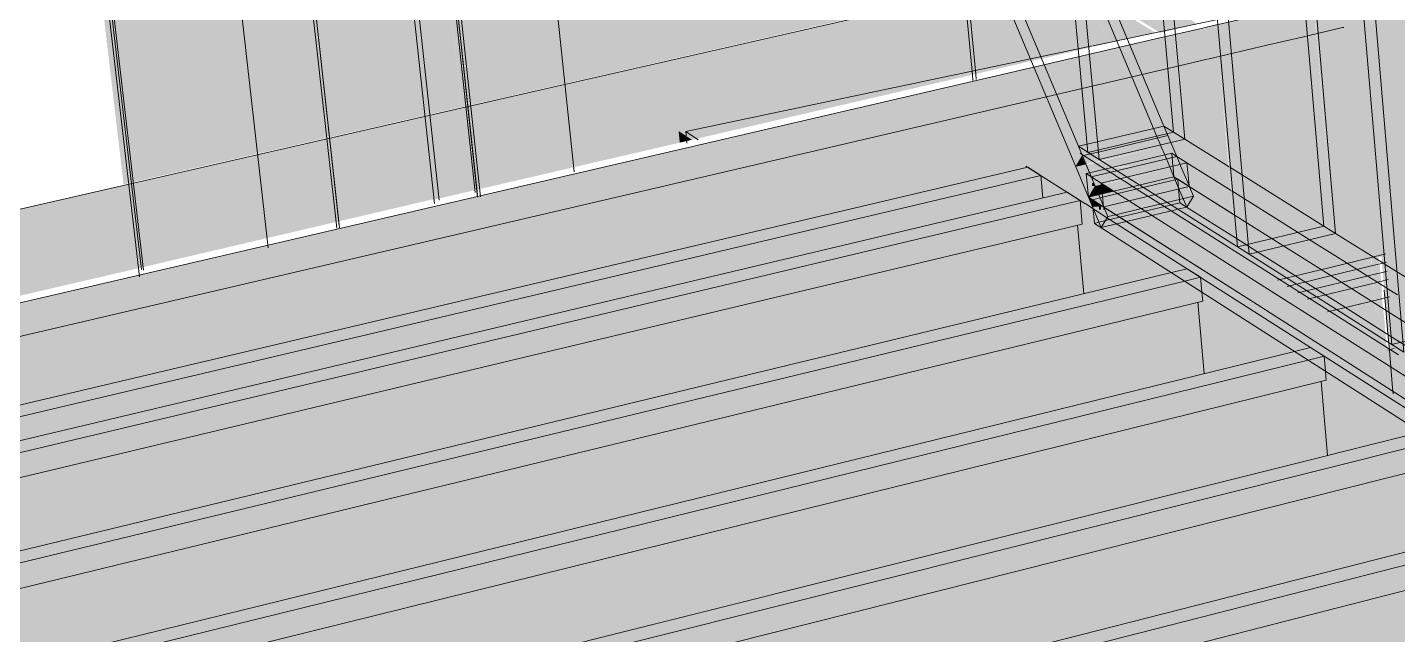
# Model space of a CAD drawing. Header units: inches. Extents: x -8026 to -8021, y -2777 to 2751.
# Drawn here: x -8022.2145 to -8022.1104, y 2750.2143 to 2750.2605 of the extents above; entities that cross this region are included whole.
import ezdxf

# ---------------------------------------------------------------- set-up
doc = ezdxf.new("R2010")
doc.units = ezdxf.units.IN
doc.header["$MEASUREMENT"] = 0
for name, color, linetype, lineweight in [('A-DETL', 90, 'Continuous', 9), ('A-FLOR', 192, 'Continuous', 13), ('A-GLAZ-CWMG', 51, 'Continuous', 9), ('S-BEAM', 12, 'Continuous', 9), ('S-BEAM-2', 53, 'Continuous', 9), ('S-BEAM-4', 133, 'Continuous', 9), ('S-COLS', 52, 'Continuous', 9), ('S-FNDN', 32, 'Continuous', 13)]:
    doc.layers.add(name, color=color, linetype=linetype, lineweight=lineweight)
for name, color, linetype, lineweight, transparency in [('A-GLAZ-CWMG-1', 13, 'Continuous', 9, 0.4), ('A-GLAZ-CWMG-2', 25, 'Continuous', 9, 0.4), ('A-WALL-PATT-1', 235, 'Continuous', 13, 0.4), ('A-WALL-PATT-3', 25, 'Continuous', 13, 0.4)]:
    doc.layers.add(name, color=color, linetype=linetype, lineweight=lineweight, transparency=transparency)

msp = doc.modelspace()

# ---------------------------------------------------------------- hatches: boundary and pattern name
at = {"layer": 'A-GLAZ-CWMG-1'}
for points in [[(-8022.13491, 2750.24986), (-8022.13442, 2750.2507), (-8022.13731, 2750.2576), (-8022.13809, 2750.25742), (-8022.13523, 2750.25061)], [(-8022.1277, 2750.25172), (-8022.12665, 2750.25197), (-8022.12822, 2750.25296), (-8022.12781, 2750.25197)], [(-8022.1231, 2750.24803), (-8022.12326, 2750.24984), (-8022.12665, 2750.25197), (-8022.12768, 2750.25167), (-8022.12726, 2750.25066), (-8022.12404, 2750.24862)], [(-8022.13393, 2750.24755), (-8022.13393, 2750.24755), (-8022.13411, 2750.24935), (-8022.13387, 2750.24941), (-8022.13414, 2750.25004), (-8022.13491, 2750.24986), (-8022.1341, 2750.24795)], [(-8022.13393, 2750.24755), (-8022.13343, 2750.24839), (-8022.13365, 2750.24839), (-8022.13365, 2750.24862), (-8022.13353, 2750.24862), (-8022.13374, 2750.24911), (-8022.13411, 2750.24935), (-8022.13393, 2750.24755)], [(-8022.11724, 2750.24433), (-8022.11527, 2750.24481), (-8022.12326, 2750.24984), (-8022.12307, 2750.24801), (-8022.118, 2750.24481)], [(-8022.1192, 2750.24386), (-8022.11724, 2750.24433), (-8022.1231, 2750.24803), (-8022.12292, 2750.24621), (-8022.1207, 2750.2448)], [(-8022.12909, 2750.24616), (-8022.12648, 2750.24682), (-8022.12599, 2750.24763), (-8022.12991, 2750.24668), (-8022.1298, 2750.24661)], [(-8022.13296, 2750.24524), (-8022.13103, 2750.2457), (-8022.13184, 2750.24622), (-8022.13245, 2750.24607), (-8022.13295, 2750.24524)], [(-8022.13103, 2750.2457), (-8022.12909, 2750.24616), (-8022.12991, 2750.24668), (-8022.13184, 2750.24622), (-8022.13162, 2750.24607)], [(-8022.11423, 2750.24242), (-8022.11225, 2750.2429), (-8022.11527, 2750.24481), (-8022.11724, 2750.24433), (-8022.11495, 2750.24288)], [(-8022.11619, 2750.24194), (-8022.11423, 2750.24242), (-8022.11511, 2750.24298), (-8022.11708, 2750.24251)], [(-8022.11225, 2750.24068), (-8022.11242, 2750.24252), (-8022.11294, 2750.24284), (-8022.11493, 2750.24236), (-8022.11264, 2750.24092)], [(-8022.1121, 2750.23885), (-8022.11225, 2750.24068), (-8022.11493, 2750.24236), (-8022.1169, 2750.24188), (-8022.11309, 2750.23948)], [(-8022.1116, 2750.24027), (-8022.11176, 2750.24211), (-8022.11242, 2750.24252), (-8022.11222, 2750.24066), (-8022.11166, 2750.24031)], [(-8022.10611, 2750.23693), (-8022.10412, 2750.23742), (-8022.11157, 2750.2421), (-8022.11142, 2750.24026), (-8022.1069, 2750.23742)], [(-8022.11144, 2750.23843), (-8022.11166, 2750.24031), (-8022.11225, 2750.24068), (-8022.11208, 2750.23883), (-8022.11188, 2750.23871)], [(-8022.10949, 2750.23022), (-8022.10965, 2750.23207), (-8022.1214, 2750.23956), (-8022.12123, 2750.23773), (-8022.11825, 2750.23583), (-8022.11705, 2750.23612), (-8022.11601, 2750.23546), (-8022.11591, 2750.23433), (-8022.10965, 2750.23032)], [(-8022.10811, 2750.23644), (-8022.10611, 2750.23693), (-8022.11142, 2750.24026), (-8022.11126, 2750.23843), (-8022.10844, 2750.23665)], [(-8022.11591, 2750.23433), (-8022.11601, 2750.23546), (-8022.11705, 2750.23612), (-8022.11825, 2750.23583), (-8022.11721, 2750.23516)]]:
    msp.add_hatch(color=256, dxfattribs=at).paths.add_polyline_path(points, flags=0)
h = msp.add_hatch(color=256, dxfattribs=at)
h.paths.add_polyline_path([(-8022.11708, 2750.24251), (-8022.11511, 2750.24298), (-8022.11724, 2750.24433), (-8022.1192, 2750.24386), (-8022.11783, 2750.24298)], flags=0)
h.paths.add_polyline_path([(-8022.12294, 2750.24622), (-8022.1231, 2750.24803), (-8022.12648, 2750.25017), (-8022.1263, 2750.24835), (-8022.12355, 2750.24661)], flags=0)
at = {"layer": 'A-GLAZ-CWMG-2'}
h = msp.add_hatch(color=256, dxfattribs=at)
h.paths.add_polyline_path([(-8022.10412, 2750.23742), (-8022.10474, 2750.2449), (-8022.11143, 2750.24328), (-8022.11132, 2750.24194), (-8022.10481, 2750.23786)], flags=0)
h.paths.add_polyline_path([(-8022.11315, 2750.26343), (-8022.1064, 2750.26499), (-8022.11001, 2750.30856), (-8022.11109, 2750.30833), (-8022.11124, 2750.30841), (-8022.11231, 2750.32125), (-8022.11109, 2750.32149), (-8022.11278, 2750.34187), (-8022.11557, 2750.34187), (-8022.11644, 2750.3404), (-8022.11644, 2750.34017), (-8022.11662, 2750.34013), (-8022.11727, 2750.33906), (-8022.11782, 2750.33787), (-8022.11776, 2750.33718), (-8022.11564, 2750.33606), (-8022.11455, 2750.32315), (-8022.11485, 2750.32309), (-8022.11665, 2750.32403), (-8022.11524, 2750.30666), (-8022.11562, 2750.30665), (-8022.11587, 2750.30674), (-8022.11674, 2750.30721), (-8022.11687, 2750.30714), (-8022.11349, 2750.26747)], flags=0)
h = msp.add_hatch(color=256, dxfattribs=at)
h.paths.add_polyline_path([(-8022.12665, 2750.25197), (-8022.12738, 2750.25991), (-8022.13081, 2750.25911), (-8022.12822, 2750.25296), (-8022.12695, 2750.25216)], flags=0)
h.paths.add_polyline_path([(-8022.14013, 2750.31847), (-8022.13343, 2750.31982), (-8022.13496, 2750.33663), (-8022.13521, 2750.33666), (-8022.13722, 2750.33766), (-8022.13727, 2750.33765), (-8022.13777, 2750.33791), (-8022.13772, 2750.33734), (-8022.138, 2750.33729), (-8022.1379, 2750.33615), (-8022.1417, 2750.33533), (-8022.14036, 2750.32094)], flags=0)
h.paths.add_polyline_path([(-8022.14217, 2750.3385), (-8022.13969, 2750.33897), (-8022.14234, 2750.34033), (-8022.1422, 2750.33878)], flags=0)
h = msp.add_hatch(color=256, dxfattribs=at)
h.paths.add_polyline_path([(-8022.11527, 2750.24481), (-8022.11681, 2750.26236), (-8022.12343, 2750.26083), (-8022.12238, 2750.24928), (-8022.11814, 2750.24661)], flags=0)
h.paths.add_polyline_path([(-8022.12938, 2750.32063), (-8022.12259, 2750.32199), (-8022.12405, 2750.33872), (-8022.13088, 2750.33741), (-8022.12976, 2750.3249)], flags=0)
h = msp.add_hatch(color=256, dxfattribs=at)
h.paths.add_polyline_path([(-8022.12238, 2750.24928), (-8022.12343, 2750.26083), (-8022.12424, 2750.26064), (-8022.12321, 2750.24981), (-8022.12272, 2750.24949)], flags=0)
h.paths.add_polyline_path([(-8022.13021, 2750.32046), (-8022.12938, 2750.32063), (-8022.13088, 2750.33741), (-8022.13172, 2750.33725), (-8022.13061, 2750.3249)], flags=0)
h = msp.add_hatch(color=256, dxfattribs=at)
h.paths.add_polyline_path([(-8022.11164, 2750.24305), (-8022.1108, 2750.24325), (-8022.11253, 2750.26336), (-8022.11337, 2750.26316), (-8022.11179, 2750.24481)], flags=0)
h.paths.add_polyline_path([(-8022.11752, 2750.31425), (-8022.11764, 2750.3156), (-8022.11851, 2750.31543), (-8022.11845, 2750.31475), (-8022.11783, 2750.31442)], flags=0)
h.paths.add_polyline_path([(-8022.11907, 2750.3227), (-8022.11821, 2750.32287), (-8022.11829, 2750.32382), (-8022.11915, 2750.32361), (-8022.11912, 2750.32323)], flags=0)
h.paths.add_polyline_path([(-8022.12027, 2750.3367), (-8022.11967, 2750.33682), (-8022.11976, 2750.33788), (-8022.1204, 2750.3382), (-8022.1203, 2750.33705)], flags=0)
h = msp.add_hatch(color=256, dxfattribs=at)
h.paths.add_polyline_path([(-8022.1108, 2750.24325), (-8022.10414, 2750.24487), (-8022.10582, 2750.26492), (-8022.11253, 2750.26336), (-8022.11093, 2750.24481)], flags=0)
h.paths.add_polyline_path([(-8022.11578, 2750.31332), (-8022.116, 2750.31593), (-8022.11764, 2750.3156), (-8022.11752, 2750.31425), (-8022.11588, 2750.31338)], flags=0)
h.paths.add_polyline_path([(-8022.11821, 2750.32287), (-8022.11658, 2750.3232), (-8022.11665, 2750.32403), (-8022.11682, 2750.32411), (-8022.11829, 2750.32382), (-8022.11824, 2750.32323)], flags=0)
h.paths.add_polyline_path([(-8022.11817, 2750.33711), (-8022.11776, 2750.33718), (-8022.11782, 2750.33787), (-8022.11816, 2750.33713)], flags=0)
h = msp.add_hatch(color=256, dxfattribs=at)
h.paths.add_polyline_path([(-8022.11176, 2750.24211), (-8022.11189, 2750.2431), (-8022.11246, 2750.24296), (-8022.11237, 2750.24249), (-8022.11189, 2750.24219)], flags=0)
h.paths.add_polyline_path([(-8022.11849, 2750.31542), (-8022.11762, 2750.3156), (-8022.11824, 2750.32288), (-8022.11911, 2750.32271), (-8022.11861, 2750.31688)], flags=0)
h = msp.add_hatch(color=256, dxfattribs=at)
h.paths.add_polyline_path([(-8022.11132, 2750.24194), (-8022.11143, 2750.24328), (-8022.11167, 2750.24322), (-8022.11157, 2750.2421)], flags=0)
h.paths.add_polyline_path([(-8022.11339, 2750.26337), (-8022.11315, 2750.26343), (-8022.11688, 2750.30719), (-8022.11712, 2750.30714), (-8022.1135, 2750.26467)], flags=0)
for points in [[(-8022.13472, 2750.25143), (-8022.13406, 2750.25158), (-8022.1347, 2750.25821), (-8022.13731, 2750.2576), (-8022.13492, 2750.2519)], [(-8022.13381, 2750.25084), (-8022.12792, 2750.25223), (-8022.12822, 2750.25296), (-8022.13406, 2750.25158), (-8022.13401, 2750.25097), (-8022.13388, 2750.25089)], [(-8022.13316, 2750.25043), (-8022.12832, 2750.25157), (-8022.12792, 2750.25223), (-8022.13381, 2750.25084), (-8022.13346, 2750.25062)], [(-8022.13414, 2750.25004), (-8022.12842, 2750.25139), (-8022.12832, 2750.25157), (-8022.13316, 2750.25043), (-8022.13381, 2750.25084), (-8022.13442, 2750.2507), (-8022.1343, 2750.25043)], [(-8022.13491, 2750.24986), (-8022.13414, 2750.25004), (-8022.13442, 2750.2507), (-8022.13472, 2750.25019)], [(-8022.13283, 2750.24853), (-8022.12696, 2750.24993), (-8022.127, 2750.25005), (-8022.13297, 2750.24862)], [(-8022.132, 2750.24801), (-8022.12746, 2750.24909), (-8022.12696, 2750.24993), (-8022.1328, 2750.24851), (-8022.13247, 2750.2483)], [(-8022.12633, 2750.24843), (-8022.12648, 2750.25017), (-8022.127, 2750.25004), (-8022.12641, 2750.24862)], [(-8022.13086, 2750.24728), (-8022.12632, 2750.24837), (-8022.12717, 2750.24891), (-8022.13171, 2750.24782), (-8022.13099, 2750.24736)], [(-8022.13393, 2750.24755), (-8022.13289, 2750.2478), (-8022.13297, 2750.2485), (-8022.13343, 2750.24839), (-8022.13365, 2750.24803)], [(-8022.13343, 2750.24839), (-8022.13353, 2750.24862), (-8022.13365, 2750.24862), (-8022.13365, 2750.24839)], [(-8022.13289, 2750.2478), (-8022.132, 2750.24801), (-8022.13283, 2750.24853), (-8022.13296, 2750.2485), (-8022.13295, 2750.24839)], [(-8022.13357, 2750.24671), (-8022.13364, 2750.24736), (-8022.13393, 2750.24755), (-8022.13362, 2750.24682)], [(-8022.1214, 2750.23956), (-8022.11945, 2750.24003), (-8022.12909, 2750.24616), (-8022.13103, 2750.2457), (-8022.12141, 2750.23957)], [(-8022.1253, 2750.24033), (-8022.1254, 2750.24146), (-8022.12641, 2750.2421), (-8022.1276, 2750.24181), (-8022.12659, 2750.24117)], [(-8022.11895, 2750.24042), (-8022.11579, 2750.24118), (-8022.1169, 2750.24188), (-8022.12005, 2750.24112), (-8022.11931, 2750.24065)], [(-8022.11116, 2750.23548), (-8022.11123, 2750.23594), (-8022.11189, 2750.23635), (-8022.1121, 2750.23885), (-8022.11579, 2750.24118), (-8022.11895, 2750.24042), (-8022.11163, 2750.23578)], [(-8022.10965, 2750.23207), (-8022.10768, 2750.23256), (-8022.11945, 2750.24003), (-8022.1214, 2750.23956), (-8022.10981, 2750.23217)], [(-8022.10768, 2750.23256), (-8022.10624, 2750.23296), (-8022.11798, 2750.24039), (-8022.11945, 2750.24003), (-8022.10933, 2750.2336)], [(-8022.11123, 2750.23594), (-8022.11144, 2750.23843), (-8022.1121, 2750.23885), (-8022.11189, 2750.23635)], [(-8022.1108, 2750.23578), (-8022.10811, 2750.23644), (-8022.11126, 2750.23843), (-8022.11105, 2750.23594)], [(-8022.10699, 2750.23292), (-8022.10381, 2750.23372), (-8022.10811, 2750.23644), (-8022.1108, 2750.23578), (-8022.11105, 2750.23594), (-8022.11101, 2750.23547), (-8022.10704, 2750.23296)]]:
    msp.add_hatch(color=256, dxfattribs=at).paths.add_polyline_path(points, flags=0)
h = msp.add_hatch(color=256, dxfattribs=at)
h.paths.add_polyline_path([(-8022.13406, 2750.25158), (-8022.12822, 2750.25296), (-8022.13081, 2750.25911), (-8022.1347, 2750.25821), (-8022.13412, 2750.25223)], flags=0)
h.paths.add_polyline_path([(-8022.13442, 2750.2507), (-8022.13381, 2750.25084), (-8022.13401, 2750.25097), (-8022.13406, 2750.25158), (-8022.13472, 2750.25143), (-8022.13442, 2750.2507)], flags=0)
h = msp.add_hatch(color=256, dxfattribs=at)
h.paths.add_polyline_path([(-8022.13297, 2750.24862), (-8022.127, 2750.25005), (-8022.12716, 2750.25043), (-8022.12792, 2750.25043), (-8022.12792, 2750.25017), (-8022.13018, 2750.25017), (-8022.13018, 2750.24986), (-8022.13219, 2750.24981), (-8022.13281, 2750.24966), (-8022.13281, 2750.24935), (-8022.13314, 2750.24935), (-8022.13314, 2750.24911), (-8022.13374, 2750.24911), (-8022.13314, 2750.24873)], flags=0)
h.paths.add_polyline_path([(-8022.13296, 2750.2485), (-8022.13283, 2750.24853), (-8022.13297, 2750.24862)], flags=0)
h.paths.add_polyline_path([(-8022.12832, 2750.25157), (-8022.1277, 2750.25172), (-8022.12792, 2750.25223), (-8022.12826, 2750.25167)], flags=0)
h = msp.add_hatch(color=256, dxfattribs=at)
h.paths.add_polyline_path([(-8022.13343, 2750.24839), (-8022.13296, 2750.2485), (-8022.13297, 2750.24862), (-8022.13374, 2750.24911), (-8022.13353, 2750.24862)], flags=0)
h.paths.add_polyline_path([(-8022.13387, 2750.24941), (-8022.12763, 2750.25089), (-8022.12726, 2750.25066), (-8022.1277, 2750.25172), (-8022.12832, 2750.25157), (-8022.12842, 2750.25139), (-8022.13412, 2750.24999), (-8022.13395, 2750.24959)], flags=0)
h = msp.add_hatch(color=256, dxfattribs=at)
h.paths.add_polyline_path([(-8022.13374, 2750.24911), (-8022.13314, 2750.24911), (-8022.13314, 2750.24935), (-8022.13281, 2750.24935), (-8022.13281, 2750.24966), (-8022.13387, 2750.24941), (-8022.13384, 2750.24935)], flags=0)
h.paths.add_polyline_path([(-8022.13018, 2750.24986), (-8022.13018, 2750.25017), (-8022.12792, 2750.25017), (-8022.12792, 2750.25043), (-8022.12716, 2750.25043), (-8022.12726, 2750.25066), (-8022.12763, 2750.25089), (-8022.13198, 2750.24986)], flags=0)
h = msp.add_hatch(color=256, dxfattribs=at)
h.paths.add_polyline_path([(-8022.13374, 2750.24911), (-8022.13387, 2750.24941), (-8022.13411, 2750.24935), (-8022.13394, 2750.24924)], flags=0)
h.paths.add_polyline_path([(-8022.127, 2750.25005), (-8022.12648, 2750.25017), (-8022.12726, 2750.25066), (-8022.12705, 2750.25017)], flags=0)
h = msp.add_hatch(color=256, dxfattribs=at)
h.paths.add_polyline_path([(-8022.12991, 2750.24668), (-8022.12599, 2750.24763), (-8022.12632, 2750.24837), (-8022.13086, 2750.24728), (-8022.13013, 2750.24682)], flags=0)
h.paths.add_polyline_path([(-8022.13171, 2750.24782), (-8022.12717, 2750.24891), (-8022.12633, 2750.24843), (-8022.12696, 2750.24993), (-8022.12746, 2750.24909), (-8022.132, 2750.24801)], flags=0)
h = msp.add_hatch(color=256, dxfattribs=at)
h.paths.add_polyline_path([(-8022.11945, 2750.24003), (-8022.11798, 2750.24039), (-8022.11922, 2750.24118), (-8022.11619, 2750.24194), (-8022.1192, 2750.24386), (-8022.12185, 2750.24322), (-8022.12272, 2750.24377), (-8022.12294, 2750.24622), (-8022.1263, 2750.24835), (-8022.12599, 2750.24763), (-8022.1265, 2750.24679), (-8022.12909, 2750.24616), (-8022.11956, 2750.2401)], flags=0)
h.paths.add_polyline_path([(-8022.13276, 2750.2468), (-8022.13277, 2750.24682), (-8022.13245, 2750.24682), (-8022.13246, 2750.2469), (-8022.13279, 2750.24682)], flags=0)
h.paths.add_polyline_path([(-8022.13279, 2750.24682), (-8022.13286, 2750.24755), (-8022.13364, 2750.24736), (-8022.13296, 2750.24693)], flags=0)
h = msp.add_hatch(color=256, dxfattribs=at)
h.paths.add_polyline_path([(-8022.13245, 2750.24607), (-8022.13184, 2750.24622), (-8022.13276, 2750.2468), (-8022.13268, 2750.24661)], flags=0)
h.paths.add_polyline_path([(-8022.13306, 2750.2475), (-8022.13286, 2750.24755), (-8022.13289, 2750.2478), (-8022.13316, 2750.24773), (-8022.13308, 2750.24755)], flags=0)
h = msp.add_hatch(color=256, dxfattribs=at)
h.paths.add_polyline_path([(-8022.13184, 2750.24622), (-8022.12991, 2750.24668), (-8022.13086, 2750.24728), (-8022.13246, 2750.2469), (-8022.13245, 2750.24682), (-8022.13276, 2750.2468), (-8022.13245, 2750.24661)], flags=0)
h.paths.add_polyline_path([(-8022.13286, 2750.24755), (-8022.13171, 2750.24782), (-8022.132, 2750.24801), (-8022.13289, 2750.2478), (-8022.13287, 2750.24763)], flags=0)
h = msp.add_hatch(color=256, dxfattribs=at)
h.paths.add_polyline_path([(-8022.12185, 2750.24322), (-8022.1192, 2750.24386), (-8022.12294, 2750.24622), (-8022.12272, 2750.24377)], flags=0)
h.paths.add_polyline_path([(-8022.13279, 2750.24682), (-8022.13086, 2750.24728), (-8022.13171, 2750.24782), (-8022.13286, 2750.24755), (-8022.13279, 2750.24682)], flags=0)
h = msp.add_hatch(color=256, dxfattribs=at)
h.paths.add_polyline_path([(-8022.13296, 2750.24524), (-8022.13245, 2750.24607), (-8022.13268, 2750.24661), (-8022.13278, 2750.24661), (-8022.13279, 2750.24682), (-8022.13295, 2750.24682), (-8022.13296, 2750.24661), (-8022.13312, 2750.24661), (-8022.13312, 2750.24682), (-8022.13358, 2750.24682), (-8022.13353, 2750.24661), (-8022.13331, 2750.24607)], flags=0)
h.paths.add_polyline_path([(-8022.13364, 2750.24736), (-8022.13308, 2750.24755), (-8022.13316, 2750.24773), (-8022.13393, 2750.24755)], flags=0)
h = msp.add_hatch(color=256, dxfattribs=at)
h.paths.add_polyline_path([(-8022.13279, 2750.24682), (-8022.13296, 2750.24693), (-8022.13296, 2750.24693), (-8022.13364, 2750.24736), (-8022.13358, 2750.24682), (-8022.13312, 2750.24682), (-8022.13312, 2750.24661), (-8022.13295, 2750.24661), (-8022.13295, 2750.24682)], flags=0)
h.paths.add_polyline_path([(-8022.13268, 2750.24661), (-8022.13279, 2750.24682), (-8022.13278, 2750.24661)], flags=0)
h = msp.add_hatch(color=256, dxfattribs=at)
h.paths.add_polyline_path([(-8022.12123, 2750.23773), (-8022.12141, 2750.23957), (-8022.13103, 2750.2457), (-8022.13295, 2750.24524), (-8022.12761, 2750.24181), (-8022.12641, 2750.2421), (-8022.12539, 2750.24138), (-8022.1253, 2750.24033), (-8022.1214, 2750.23784)], flags=0)
h.paths.add_polyline_path([(-8022.13296, 2750.24524), (-8022.13356, 2750.24661), (-8022.13342, 2750.24554)], flags=0)
at = {"layer": 'A-WALL-PATT-1'}
h = msp.add_hatch(color=256, dxfattribs=at)
h.paths.add_polyline_path([(-8022.20459, 2750.24913), (-8022.18476, 2750.25366), (-8022.18752, 2750.27884), (-8022.18398, 2750.27657), (-8022.186, 2750.29526), (-8022.19445, 2750.30048), (-8022.21019, 2750.29727), (-8022.20461, 2750.24931)], flags=0)
h.paths.add_polyline_path([(-8022.18752, 2750.27884), (-8022.19563, 2750.28406), (-8022.18826, 2750.28562), (-8022.18782, 2750.28162)], flags=0)
for points in [[(-8022.18476, 2750.25366), (-8022.18157, 2750.25439), (-8022.18397, 2750.27656), (-8022.18752, 2750.27884), (-8022.18507, 2750.2565)], [(-8022.18377, 2750.24734), (-8022.18059, 2750.24807), (-8022.18131, 2750.25437), (-8022.18449, 2750.25364), (-8022.18377, 2750.24738)], [(-8022.20351, 2750.24276), (-8022.18377, 2750.24738), (-8022.18449, 2750.25364), (-8022.20429, 2750.24912), (-8022.20361, 2750.24356)]]:
    msp.add_hatch(color=256, dxfattribs=at).paths.add_polyline_path(points, flags=0)
at = {"layer": 'A-WALL-PATT-3'}
h = msp.add_hatch(color=256, dxfattribs=at)
h.paths.add_polyline_path([(-8022.12854, 2750.26014), (-8022.12566, 2750.26074), (-8022.12877, 2750.26264), (-8022.1286, 2750.26071)], flags=0)
h.paths.add_polyline_path([(-8022.14455, 2750.26995), (-8022.14588, 2750.27313), (-8022.19127, 2750.30093), (-8022.19397, 2750.30038), (-8022.14559, 2750.27059)], flags=0)
for points in [[(-8022.20724, 2750.24853), (-8022.20459, 2750.24913), (-8022.21019, 2750.29727), (-8022.21289, 2750.29672), (-8022.20733, 2750.24931)], [(-8022.18156, 2750.25439), (-8022.14234, 2750.26335), (-8022.14513, 2750.27002), (-8022.186, 2750.29526), (-8022.18161, 2750.25482)], [(-8022.13633, 2750.25862), (-8022.13247, 2750.25943), (-8022.13411, 2750.26331), (-8022.13631, 2750.26467), (-8022.13691, 2750.26453), (-8022.13635, 2750.25883)], [(-8022.12845, 2750.26004), (-8022.12566, 2750.26074), (-8022.12854, 2750.26009)], [(-8022.16497, 2750.2517), (-8022.16405, 2750.25191), (-8022.16506, 2750.25258), (-8022.16505, 2750.25249)], [(-8022.20614, 2750.24214), (-8022.20351, 2750.24276), (-8022.20429, 2750.24912), (-8022.20693, 2750.24851), (-8022.20624, 2750.24295)], [(-8022.1206, 2750.24113), (-8022.11744, 2750.2419), (-8022.11758, 2750.24199), (-8022.12071, 2750.2412)]]:
    msp.add_hatch(color=256, dxfattribs=at).paths.add_polyline_path(points, flags=0)
h = msp.add_hatch(color=256, dxfattribs=at)
h.paths.add_polyline_path([(-8022.12859, 2750.26012), (-8022.12854, 2750.26014), (-8022.12877, 2750.26265), (-8022.13506, 2750.2665), (-8022.1337, 2750.26327), (-8022.1294, 2750.26062)], flags=0)
h.paths.add_polyline_path([(-8022.13655, 2750.26502), (-8022.13678, 2750.26755), (-8022.14588, 2750.27313), (-8022.14455, 2750.26995), (-8022.14063, 2750.26754)], flags=0)
h = msp.add_hatch(color=256, dxfattribs=at)
h.paths.add_polyline_path([(-8022.04554, 2750.17653), (-8022.04565, 2750.17818), (-8022.05119, 2750.18179), (-8022.05107, 2750.18016), (-8022.04743, 2750.17777)], flags=0)
h.paths.add_polyline_path([(-8022.13985, 2750.25788), (-8022.13633, 2750.25862), (-8022.13691, 2750.26453), (-8022.14216, 2750.26333), (-8022.14003, 2750.25829)], flags=0)
h.paths.add_polyline_path([(-8022.13247, 2750.25943), (-8022.129, 2750.26016), (-8022.13411, 2750.26331), (-8022.13261, 2750.25978)], flags=0)
h = msp.add_hatch(color=256, dxfattribs=at)
h.paths.add_polyline_path([(-8022.04075, 2750.17339), (-8022.04089, 2750.17506), (-8022.04565, 2750.17818), (-8022.04554, 2750.17653), (-8022.04089, 2750.17348)], flags=0)
h.paths.add_polyline_path([(-8022.05107, 2750.18016), (-8022.05119, 2750.18179), (-8022.05439, 2750.18389), (-8022.05605, 2750.18342), (-8022.05284, 2750.18132)], flags=0)
h.paths.add_polyline_path([(-8022.07555, 2750.21254), (-8022.07588, 2750.21669), (-8022.08028, 2750.21554), (-8022.07573, 2750.21266)], flags=0)
h.paths.add_polyline_path([(-8022.18059, 2750.24807), (-8022.16497, 2750.2517), (-8022.16506, 2750.25258), (-8022.13985, 2750.25788), (-8022.14216, 2750.26333), (-8022.18131, 2750.25437), (-8022.1806, 2750.24819)], flags=0)
h = msp.add_hatch(color=256, dxfattribs=at)
h.paths.add_polyline_path([(-8022.11348, 2750.24286), (-8022.113, 2750.24303), (-8022.11301, 2750.2431), (-8022.11362, 2750.24295)], flags=0)
h.paths.add_polyline_path([(-8022.16405, 2750.25191), (-8022.13972, 2750.25756), (-8022.13985, 2750.25788), (-8022.16506, 2750.25258), (-8022.16496, 2750.25251)], flags=0)
h.paths.add_polyline_path([(-8022.12894, 2750.26006), (-8022.12886, 2750.26008), (-8022.12895, 2750.26013)], flags=0)
h = msp.add_hatch(color=256, dxfattribs=at)
h.paths.add_polyline_path([(-8022.11547, 2750.24238), (-8022.11348, 2750.24286), (-8022.11362, 2750.24295), (-8022.11561, 2750.24247)], flags=0)
h.paths.add_polyline_path([(-8022.113, 2750.24298), (-8022.11239, 2750.24313), (-8022.11242, 2750.24324), (-8022.11301, 2750.2431), (-8022.113, 2750.24303)], flags=0)
h.paths.add_polyline_path([(-8022.13972, 2750.25756), (-8022.1363, 2750.25835), (-8022.13633, 2750.25862), (-8022.13985, 2750.25788)], flags=0)
h.paths.add_polyline_path([(-8022.13239, 2750.25926), (-8022.12894, 2750.26006), (-8022.129, 2750.26016), (-8022.13247, 2750.25943)], flags=0)
h = msp.add_hatch(color=256, dxfattribs=at)
h.paths.add_polyline_path([(-8022.11744, 2750.2419), (-8022.11547, 2750.24238), (-8022.11561, 2750.24247), (-8022.11758, 2750.24199)], flags=0)
h.paths.add_polyline_path([(-8022.1363, 2750.25835), (-8022.13239, 2750.25926), (-8022.13247, 2750.25943), (-8022.13633, 2750.25862), (-8022.13632, 2750.25857)], flags=0)
at = {"layer": 'S-BEAM-2'}
h = msp.add_hatch(color=256, dxfattribs=at)
h.paths.add_polyline_path([(-8022.27552, 2750.22286), (-8022.13713, 2750.25518), (-8022.13809, 2750.25742), (-8022.278, 2750.22492)], flags=0)
h.paths.add_polyline_path([(-8022.12714, 2750.25751), (-8022.12401, 2750.25824), (-8022.12424, 2750.26064), (-8022.12738, 2750.25991), (-8022.12735, 2750.25963)], flags=0)
h.paths.add_polyline_path([(-8022.11658, 2750.25998), (-8022.11315, 2750.26078), (-8022.11337, 2750.26316), (-8022.11681, 2750.26236)], flags=0)
h.paths.add_polyline_path([(-8022.1056, 2750.26254), (-8022.10186, 2750.26341), (-8022.10207, 2750.26579), (-8022.10582, 2750.26492)], flags=0)
h.paths.add_polyline_path([(-8022.09418, 2750.26521), (-8022.09011, 2750.26616), (-8022.09031, 2750.26852), (-8022.09439, 2750.26757)], flags=0)
h.paths.add_polyline_path([(-8022.0823, 2750.26798), (-8022.06475, 2750.27208), (-8022.06493, 2750.27441), (-8022.08249, 2750.27033)], flags=0)
h.paths.add_polyline_path([(-8022.05943, 2750.27332), (-8022.04092, 2750.27765), (-8022.04108, 2750.27995), (-8022.0596, 2750.27565)], flags=0)
h.paths.add_polyline_path([(-8022.03556, 2750.2789), (-8022.02342, 2750.28173), (-8022.0259, 2750.28348), (-8022.03571, 2750.2812), (-8022.03557, 2750.27898)], flags=0)
h.paths.add_polyline_path([(-8022.01986, 2750.28257), (-8022.0177, 2750.28307), (-8022.01783, 2750.28535), (-8022.02233, 2750.28431), (-8022.02133, 2750.28361)], flags=0)
h.paths.add_polyline_path([(-8022.0123, 2750.28433), (-8022.00388, 2750.2863), (-8022.00704, 2750.28786), (-8022.01243, 2750.28661), (-8022.01238, 2750.2857)], flags=0)
h = msp.add_hatch(color=256, dxfattribs=at)
h.paths.add_polyline_path([(-8022.27479, 2750.21766), (-8022.13523, 2750.25061), (-8022.13713, 2750.25518), (-8022.27552, 2750.22286)], flags=0)
h.paths.add_polyline_path([(-8022.11225, 2750.2429), (-8022.11164, 2750.24305), (-8022.11315, 2750.26078), (-8022.11658, 2750.25998), (-8022.11527, 2750.24481), (-8022.11237, 2750.24298)], flags=0)
h.paths.add_polyline_path([(-8022.10414, 2750.24487), (-8022.10042, 2750.24578), (-8022.10186, 2750.26341), (-8022.1056, 2750.26254), (-8022.10421, 2750.24574)], flags=0)
h.paths.add_polyline_path([(-8022.0928, 2750.24763), (-8022.08875, 2750.24861), (-8022.09011, 2750.26616), (-8022.09418, 2750.26521), (-8022.09374, 2750.25963)], flags=0)
h.paths.add_polyline_path([(-8022.12326, 2750.24984), (-8022.12401, 2750.25824), (-8022.12714, 2750.25751), (-8022.12665, 2750.25197), (-8022.12379, 2750.25017)], flags=0)
h.paths.add_polyline_path([(-8022.08099, 2750.2505), (-8022.06355, 2750.25474), (-8022.06475, 2750.27208), (-8022.0823, 2750.26798), (-8022.08167, 2750.25964)], flags=0)
h.paths.add_polyline_path([(-8022.05826, 2750.25602), (-8022.03987, 2750.26049), (-8022.04092, 2750.27765), (-8022.05943, 2750.27332), (-8022.05851, 2750.25964)], flags=0)
h.paths.add_polyline_path([(-8022.03454, 2750.26178), (-8022.01829, 2750.26573), (-8022.01687, 2750.26755), (-8022.0174, 2750.2775), (-8022.02342, 2750.28173), (-8022.03556, 2750.2789)], flags=0)
h.paths.add_polyline_path([(-8022.01142, 2750.2674), (-8022.00521, 2750.26891), (-8022.00631, 2750.26969), (-8022.00801, 2750.26928), (-8022.0082, 2750.26942), (-8022.00828, 2750.27108), (-8022.01007, 2750.27234), (-8022.01158, 2750.2704), (-8022.01153, 2750.26942)], flags=0)
h.paths.add_polyline_path([(-8022.01039, 2750.27587), (-8022.00864, 2750.27812), (-8022.00893, 2750.28391), (-8022.00382, 2750.28511), (-8022.00388, 2750.2863), (-8022.0123, 2750.28433), (-8022.01192, 2750.27695), (-8022.01047, 2750.27593)], flags=0)
h.paths.add_polyline_path([(-8022.01759, 2750.28096), (-8022.0177, 2750.28307), (-8022.01986, 2750.28257)], flags=0)
h = msp.add_hatch(color=256, dxfattribs=at)
h.paths.add_polyline_path([(-8022.05715, 2750.19787), (-8022.05277, 2750.19907), (-8022.06085, 2750.20419), (-8022.0652, 2750.20302), (-8022.06048, 2750.2)], flags=0)
h.paths.add_polyline_path([(-8022.06639, 2750.20377), (-8022.06204, 2750.20495), (-8022.07159, 2750.211), (-8022.07591, 2750.20985), (-8022.06918, 2750.20555)], flags=0)
h.paths.add_polyline_path([(-8022.07707, 2750.21059), (-8022.07275, 2750.21173), (-8022.0793, 2750.21589), (-8022.07966, 2750.21579), (-8022.0794, 2750.21264), (-8022.08002, 2750.21248), (-8022.07788, 2750.21111)], flags=0)
h.paths.add_polyline_path([(-8022.13357, 2750.24668), (-8022.13364, 2750.24686), (-8022.13523, 2750.25061), (-8022.13852, 2750.24983), (-8022.13364, 2750.24672)], flags=0)
h = msp.add_hatch(color=256, dxfattribs=at)
h.paths.add_polyline_path([(-8022.06513, 2750.19569), (-8022.05715, 2750.19787), (-8022.0652, 2750.20302), (-8022.06507, 2750.20108), (-8022.0655, 2750.20096)], flags=0)
h.paths.add_polyline_path([(-8022.07571, 2750.20127), (-8022.06639, 2750.20377), (-8022.07591, 2750.20985), (-8022.07577, 2750.20794), (-8022.0762, 2750.20783), (-8022.07618, 2750.2076)], flags=0)
h.paths.add_polyline_path([(-8022.08611, 2750.20821), (-8022.08439, 2750.20866), (-8022.08484, 2750.21444), (-8022.08625, 2750.21534), (-8022.08619, 2750.21462), (-8022.0866, 2750.21452), (-8022.0862, 2750.20933)], flags=0)
h.paths.add_polyline_path([(-8022.07982, 2750.20987), (-8022.07707, 2750.21059), (-8022.08002, 2750.21248)], flags=0)
h.paths.add_polyline_path([(-8022.09625, 2750.21496), (-8022.0887, 2750.21691), (-8022.0964, 2750.22184), (-8022.09634, 2750.22112), (-8022.09674, 2750.22102), (-8022.09635, 2750.21618)], flags=0)
h.paths.add_polyline_path([(-8022.10612, 2750.22153), (-8022.09881, 2750.22338), (-8022.10628, 2750.22816), (-8022.10622, 2750.22746), (-8022.10661, 2750.22736), (-8022.1062, 2750.22245)], flags=0)
h.paths.add_polyline_path([(-8022.11574, 2750.22793), (-8022.10866, 2750.22969), (-8022.11591, 2750.23433), (-8022.11585, 2750.23363), (-8022.11623, 2750.23354), (-8022.11586, 2750.22928)], flags=0)
h.paths.add_polyline_path([(-8022.12511, 2750.23416), (-8022.11825, 2750.23583), (-8022.1253, 2750.24033), (-8022.12523, 2750.23965), (-8022.1256, 2750.23956), (-8022.12523, 2750.23546)], flags=0)
h.paths.add_polyline_path([(-8022.13426, 2750.24022), (-8022.12761, 2750.24181), (-8022.13347, 2750.24557), (-8022.13357, 2750.24668), (-8022.13455, 2750.2473), (-8022.13438, 2750.24551), (-8022.13474, 2750.24543), (-8022.13437, 2750.24146)], flags=0)
h.paths.add_polyline_path([(-8022.13738, 2750.2475), (-8022.13554, 2750.24793), (-8022.13754, 2750.24921), (-8022.13742, 2750.24793)], flags=0)
at = {"layer": 'S-BEAM-4'}
h = msp.add_hatch(color=256, dxfattribs=at)
h.paths.add_polyline_path([(-8022.11242, 2750.24252), (-8022.11246, 2750.24296), (-8022.11294, 2750.24284)], flags=0)
h.paths.add_polyline_path([(-8022.10147, 2750.24499), (-8022.10115, 2750.24507), (-8022.1012, 2750.2457), (-8022.10153, 2750.24562)], flags=0)
h.paths.add_polyline_path([(-8022.0935, 2750.24693), (-8022.08944, 2750.24792), (-8022.08949, 2750.24854), (-8022.09355, 2750.24756)], flags=0)
h.paths.add_polyline_path([(-8022.08165, 2750.24981), (-8022.08069, 2750.25004), (-8022.08145, 2750.25049), (-8022.0817, 2750.25043), (-8022.08167, 2750.25004)], flags=0)
for points in [[(-8022.30058, 2750.21064), (-8022.13754, 2750.24921), (-8022.13852, 2750.24983), (-8022.3014, 2750.21138), (-8022.30066, 2750.21071)], [(-8022.29893, 2750.20914), (-8022.13738, 2750.2475), (-8022.13754, 2750.24921), (-8022.30058, 2750.21064), (-8022.29946, 2750.20962)], [(-8022.29807, 2750.2084), (-8022.13455, 2750.2473), (-8022.13554, 2750.24793), (-8022.2989, 2750.20914), (-8022.29815, 2750.20847)], [(-8022.29634, 2750.20683), (-8022.13438, 2750.24551), (-8022.13455, 2750.2473), (-8022.29807, 2750.2084), (-8022.29655, 2750.20701)], [(-8022.29135, 2750.20227), (-8022.13426, 2750.24022), (-8022.13474, 2750.24543), (-8022.29635, 2750.20683), (-8022.29404, 2750.20472)], [(-8022.29038, 2750.20152), (-8022.12659, 2750.24117), (-8022.1276, 2750.24181), (-8022.29123, 2750.20228), (-8022.29048, 2750.2016)], [(-8022.28864, 2750.19993), (-8022.12523, 2750.23965), (-8022.1253, 2750.24033), (-8022.12659, 2750.24117), (-8022.29038, 2750.20152), (-8022.28904, 2750.2003)], [(-8022.28347, 2750.19522), (-8022.12511, 2750.23416), (-8022.1256, 2750.23956), (-8022.28865, 2750.19993), (-8022.28574, 2750.19729)], [(-8022.28248, 2750.19445), (-8022.11721, 2750.23516), (-8022.11825, 2750.23583), (-8022.28336, 2750.19523), (-8022.28258, 2750.19454)], [(-8022.28073, 2750.19285), (-8022.11585, 2750.23363), (-8022.11591, 2750.23433), (-8022.11721, 2750.23516), (-8022.28248, 2750.19445), (-8022.28108, 2750.19317)], [(-8022.27537, 2750.18797), (-8022.11574, 2750.22793), (-8022.11623, 2750.23354), (-8022.28073, 2750.19285), (-8022.277, 2750.18945)], [(-8022.27435, 2750.18717), (-8022.10758, 2750.229), (-8022.10865, 2750.22969), (-8022.27525, 2750.18798), (-8022.27447, 2750.18728)], [(-8022.27259, 2750.18557), (-8022.10622, 2750.22746), (-8022.10628, 2750.22816), (-8022.10758, 2750.229), (-8022.27435, 2750.18717), (-8022.27323, 2750.18615)], [(-8022.26704, 2750.18051), (-8022.10612, 2750.22153), (-8022.10661, 2750.22736), (-8022.27259, 2750.18556), (-8022.26826, 2750.18162)], [(-8022.266, 2750.17969), (-8022.09771, 2750.22268), (-8022.0988, 2750.22338), (-8022.26692, 2750.18052), (-8022.26612, 2750.17981)], [(-8022.26422, 2750.17807), (-8022.09634, 2750.22112), (-8022.0964, 2750.22184), (-8022.09771, 2750.22268), (-8022.266, 2750.17969), (-8022.2645, 2750.17833)], [(-8022.25847, 2750.17283), (-8022.09625, 2750.21496), (-8022.09674, 2750.22102), (-8022.26422, 2750.17807), (-8022.25952, 2750.17379)]]:
    msp.add_hatch(color=256, dxfattribs=at).paths.add_polyline_path(points, flags=0)
at = {"layer": 'S-FNDN'}
h = msp.add_hatch(color=256, dxfattribs=at)
h.paths.add_polyline_path([(-8022.24793, 2750.23245), (-8022.23961, 2750.23438), (-8022.23995, 2750.23688), (-8022.23108, 2750.23893), (-8022.22843, 2750.23697), (-8022.20614, 2750.24214), (-8022.20693, 2750.24851), (-8022.25487, 2750.23755), (-8022.24881, 2750.2331)], flags=0)
h.paths.add_polyline_path([(-8022.18059, 2750.24807), (-8022.18059, 2750.24807), (-8022.18061, 2750.24819)], flags=0)

# ---------------------------------------------------------------- linework, layer by layer
at = {"layer": 'A-DETL'}
for p, q in [((-8022.19103, 2750.24519), (-8022.19709, 2750.2996)), ((-8022.19082, 2750.24523), (-8022.19687, 2750.29965)), ((-8022.18033, 2750.24754), (-8022.18571, 2750.29754)), ((-8022.18011, 2750.24759), (-8022.18546, 2750.29739)), ((-8022.20588, 2750.24205), (-8022.21219, 2750.29631)), ((-8022.21203, 2750.29632), (-8022.20571, 2750.24199)), ((-8022.14273, 2750.25686), (-8022.14381, 2750.2682)), ((-8022.14248, 2750.25691), (-8022.14347, 2750.26739)), ((-8022.14269, 2750.25643), (-8022.14273, 2750.25686)), ((-8022.14244, 2750.25649), (-8022.14248, 2750.25691))]:
    msp.add_line(p, q, dxfattribs=at)
at = {"layer": 'A-FLOR'}
for p, q in [((-8022.1224, 2750.26141), (-8022.13356, 2750.25906)), ((-8022.13362, 2750.25905), (-8022.16452, 2750.25255)), ((-8022.16452, 2750.25255), (-8022.16356, 2750.25191)), ((-8022.16443, 2750.25167), (-8022.16452, 2750.25255))]:
    msp.add_line(p, q, dxfattribs=at)
at = {"layer": 'A-GLAZ-CWMG'}
for p, q in [((-8022.13396, 2750.25096), (-8022.14496, 2750.37017)), ((-8022.14408, 2750.36959), (-8022.1331, 2750.25042)), ((-8022.13761, 2750.36517), (-8022.12745, 2750.2525)), ((-8022.13672, 2750.36459), (-8022.12659, 2750.25196)), ((-8022.12259, 2750.24377), (-8022.13313, 2750.36248)), ((-8022.13222, 2750.36188), (-8022.12171, 2750.24321)), ((-8022.12573, 2750.35744), (-8022.11602, 2750.24535)), ((-8022.12481, 2750.35684), (-8022.11514, 2750.2448)), ((-8022.11086, 2750.23634), (-8022.12093, 2750.35454)), ((-8022.11998, 2750.35393), (-8022.10995, 2750.23577)), ((-8022.13437, 2750.2507), (-8022.14546, 2750.27716)), ((-8022.14595, 2750.27629), (-8022.13488, 2750.24986)), ((-8022.13572, 2750.27089), (-8022.12818, 2750.25296)), ((-8022.1355, 2750.26833), (-8022.12897, 2750.25278)), ((-8022.12818, 2750.25295), (-8022.13401, 2750.25158)), ((-8022.13396, 2750.25096), (-8022.12745, 2750.2525)), ((-8022.12787, 2750.25223), (-8022.13316, 2750.25098)), ((-8022.12659, 2750.25196), (-8022.1331, 2750.25042)), ((-8022.12897, 2750.25278), (-8022.12866, 2750.25205)), ((-8022.12866, 2750.25205), (-8022.12844, 2750.25153)), ((-8022.12818, 2750.25296), (-8022.12787, 2750.25223)), ((-8022.12787, 2750.25223), (-8022.12818, 2750.25295)), ((-8022.12659, 2750.25196), (-8022.12818, 2750.25295)), ((-8022.12787, 2750.25223), (-8022.12766, 2750.25172)), ((-8022.12766, 2750.25172), (-8022.12787, 2750.25223)), ((-8022.12745, 2750.2525), (-8022.12659, 2750.25196)), ((-8022.12322, 2750.24985), (-8022.12659, 2750.25196)), ((-8022.13401, 2750.25158), (-8022.13468, 2750.25142)), ((-8022.13468, 2750.25142), (-8022.1331, 2750.25042)), ((-8022.13468, 2750.25142), (-8022.13437, 2750.2507)), ((-8022.1331, 2750.25042), (-8022.13396, 2750.25096)), ((-8022.13383, 2750.2494), (-8022.12758, 2750.25089)), ((-8022.13319, 2750.25098), (-8022.13376, 2750.25084)), ((-8022.12844, 2750.25153), (-8022.12839, 2750.25139)), ((-8022.12839, 2750.25139), (-8022.12812, 2750.25076)), ((-8022.12766, 2750.25172), (-8022.12721, 2750.25065)), ((-8022.12721, 2750.25065), (-8022.12766, 2750.25172)), ((-8022.12758, 2750.25089), (-8022.12749, 2750.24992)), ((-8022.12721, 2750.25065), (-8022.12758, 2750.25089)), ((-8022.13488, 2750.24986), (-8022.13391, 2750.24755)), ((-8022.13376, 2750.25084), (-8022.13437, 2750.2507)), ((-8022.13341, 2750.24838), (-8022.13437, 2750.2507)), ((-8022.13437, 2750.2507), (-8022.13371, 2750.24911)), ((-8022.13371, 2750.24911), (-8022.12721, 2750.25065)), ((-8022.1331, 2750.25042), (-8022.12171, 2750.24321)), ((-8022.12643, 2750.25016), (-8022.13294, 2750.24862)), ((-8022.12812, 2750.25076), (-8022.12774, 2750.24986)), ((-8022.12774, 2750.24986), (-8022.12769, 2750.24974)), ((-8022.12749, 2750.24991), (-8022.12748, 2750.24979)), ((-8022.12643, 2750.25016), (-8022.12721, 2750.25065)), ((-8022.12721, 2750.25065), (-8022.12695, 2750.25004)), ((-8022.12643, 2750.25016), (-8022.12721, 2750.25065)), ((-8022.12695, 2750.25004), (-8022.12691, 2750.24993)), ((-8022.12691, 2750.24993), (-8022.12627, 2750.24843)), ((-8022.12306, 2750.24805), (-8022.12643, 2750.25016)), ((-8022.12627, 2750.24843), (-8022.12643, 2750.25016)), ((-8022.12306, 2750.24805), (-8022.12643, 2750.25016)), ((-8022.13408, 2750.24935), (-8022.13383, 2750.2494)), ((-8022.13391, 2750.24755), (-8022.13408, 2750.24935)), ((-8022.13408, 2750.24935), (-8022.13294, 2750.24862)), ((-8022.13294, 2750.24862), (-8022.13371, 2750.24911)), ((-8022.12742, 2750.24909), (-8022.13198, 2750.24801)), ((-8022.13169, 2750.24782), (-8022.12713, 2750.24891)), ((-8022.12769, 2750.24974), (-8022.12742, 2750.24909)), ((-8022.12748, 2750.24979), (-8022.12742, 2750.24909)), ((-8022.12742, 2750.24909), (-8022.12732, 2750.24886)), ((-8022.12627, 2750.24837), (-8022.12742, 2750.24909)), ((-8022.12732, 2750.24886), (-8022.12704, 2750.24819)), ((-8022.12713, 2750.24891), (-8022.12706, 2750.24818)), ((-8022.12713, 2750.24891), (-8022.12628, 2750.24838)), ((-8022.11514, 2750.2448), (-8022.12317, 2750.24983)), ((-8022.13287, 2750.2478), (-8022.13391, 2750.24755)), ((-8022.13244, 2750.24607), (-8022.13341, 2750.24839)), ((-8022.13294, 2750.24862), (-8022.12155, 2750.24138)), ((-8022.13294, 2750.24862), (-8022.13277, 2750.24682)), ((-8022.12155, 2750.24138), (-8022.13294, 2750.24862)), ((-8022.13198, 2750.24801), (-8022.13287, 2750.2478)), ((-8022.13284, 2750.24755), (-8022.13169, 2750.24782)), ((-8022.13083, 2750.24728), (-8022.12627, 2750.24837)), ((-8022.12706, 2750.24818), (-8022.12697, 2750.24712)), ((-8022.12704, 2750.24819), (-8022.12645, 2750.24679)), ((-8022.12627, 2750.24843), (-8022.12624, 2750.24835)), ((-8022.12627, 2750.24837), (-8022.12627, 2750.24843)), ((-8022.1229, 2750.24624), (-8022.12627, 2750.24837)), ((-8022.12626, 2750.24836), (-8022.12291, 2750.24625)), ((-8022.12624, 2750.24835), (-8022.12594, 2750.24762)), ((-8022.11715, 2750.24434), (-8022.12303, 2750.24803)), ((-8022.11715, 2750.24434), (-8022.12303, 2750.24803)), ((-8022.13391, 2750.24755), (-8022.13295, 2750.24524)), ((-8022.13277, 2750.24682), (-8022.13391, 2750.24755)), ((-8022.13362, 2750.24736), (-8022.13284, 2750.24755)), ((-8022.13346, 2750.24556), (-8022.13362, 2750.24736)), ((-8022.12138, 2750.23956), (-8022.13362, 2750.24736)), ((-8022.12138, 2750.23956), (-8022.13277, 2750.24682)), ((-8022.13275, 2750.24682), (-8022.13083, 2750.24728)), ((-8022.12594, 2750.24762), (-8022.12989, 2750.24668)), ((-8022.12697, 2750.24712), (-8022.1296, 2750.24649)), ((-8022.12714, 2750.24663), (-8022.12645, 2750.24679)), ((-8022.12697, 2750.24712), (-8022.12646, 2750.2468)), ((-8022.12646, 2750.2468), (-8022.12274, 2750.24445)), ((-8022.12645, 2750.24679), (-8022.12594, 2750.24762)), ((-8022.13153, 2750.24602), (-8022.13312, 2750.24565)), ((-8022.13244, 2750.24607), (-8022.13295, 2750.24524)), ((-8022.13295, 2750.24524), (-8022.13102, 2750.2457)), ((-8022.13183, 2750.24622), (-8022.13244, 2750.24607)), ((-8022.12989, 2750.24668), (-8022.13183, 2750.24622)), ((-8022.1296, 2750.24649), (-8022.13153, 2750.24602)), ((-8022.13102, 2750.2457), (-8022.12909, 2750.24616)), ((-8022.12909, 2750.24616), (-8022.1272, 2750.24661)), ((-8022.12289, 2750.24624), (-8022.11915, 2750.24388)), ((-8022.11914, 2750.24388), (-8022.12288, 2750.24623)), ((-8022.13312, 2750.24565), (-8022.13346, 2750.24556)), ((-8022.13346, 2750.24556), (-8022.12122, 2750.23773)), ((-8022.12259, 2750.24377), (-8022.11602, 2750.24535)), ((-8022.11514, 2750.2448), (-8022.12171, 2750.24321)), ((-8022.11602, 2750.24535), (-8022.11514, 2750.2448)), ((-8022.11148, 2750.24251), (-8022.11514, 2750.2448)), ((-8022.12274, 2750.24445), (-8022.12111, 2750.24341)), ((-8022.12171, 2750.24321), (-8022.12259, 2750.24377)), ((-8022.11915, 2750.24388), (-8022.11482, 2750.24116)), ((-8022.11482, 2750.24116), (-8022.11914, 2750.24388)), ((-8022.11498, 2750.24298), (-8022.11715, 2750.24434)), ((-8022.11498, 2750.24298), (-8022.11715, 2750.24434)), ((-8022.12171, 2750.24321), (-8022.10995, 2750.23577)), ((-8022.12111, 2750.24341), (-8022.11466, 2750.23934)), ((-8022.11132, 2750.24068), (-8022.11498, 2750.24298)), ((-8022.11132, 2750.24068), (-8022.11498, 2750.24298)), ((-8022.10331, 2750.23741), (-8022.11143, 2750.24248)), ((-8022.12155, 2750.24138), (-8022.10979, 2750.23392)), ((-8022.10979, 2750.23392), (-8022.12155, 2750.24138)), ((-8022.11116, 2750.23885), (-8022.11482, 2750.24116)), ((-8022.11482, 2750.24116), (-8022.11116, 2750.23885)), ((-8022.11044, 2750.24013), (-8022.11128, 2750.24066)), ((-8022.11044, 2750.24013), (-8022.11128, 2750.24066)), ((-8022.10964, 2750.23207), (-8022.12138, 2750.23956)), ((-8022.10964, 2750.23207), (-8022.12138, 2750.23956)), ((-8022.11466, 2750.23934), (-8022.111, 2750.23702)), ((-8022.10736, 2750.23645), (-8022.11114, 2750.23884)), ((-8022.11114, 2750.23884), (-8022.10736, 2750.23645)), ((-8022.12122, 2750.23773), (-8022.10948, 2750.23022)), ((-8022.11086, 2750.23634), (-8022.10423, 2750.23798)), ((-8022.111, 2750.23702), (-8022.10934, 2750.23597)), ((-8022.10995, 2750.23577), (-8022.11086, 2750.23634))]:
    msp.add_line(p, q, dxfattribs=at)
at = {"layer": 'S-BEAM'}
for p, q in [((-8022.12522, 2750.26041), (-8022.12858, 2750.25963)), ((-8022.1214, 2750.2613), (-8022.12517, 2750.26042)), ((-8022.11768, 2750.25972), (-8022.11461, 2750.26044)), ((-8022.11461, 2750.26044), (-8022.11451, 2750.26046)), ((-8022.12858, 2750.25963), (-8022.278, 2750.22492)), ((-8022.12035, 2750.2591), (-8022.11768, 2750.25972)), ((-8022.12485, 2750.25804), (-8022.12035, 2750.2591)), ((-8022.27552, 2750.22286), (-8022.12754, 2750.25742)), ((-8022.12754, 2750.25742), (-8022.12489, 2750.25804)), ((-8022.13444, 2750.25083), (-8022.13455, 2750.25089)), ((-8022.13866, 2750.24992), (-8022.13419, 2750.24707)), ((-8022.13369, 2750.25035), (-8022.13444, 2750.25083)), ((-8022.13297, 2750.24989), (-8022.13369, 2750.25035)), ((-8022.13194, 2750.24924), (-8022.13297, 2750.24989)), ((-8022.3014, 2750.21138), (-8022.13852, 2750.24983)), ((-8022.13754, 2750.24921), (-8022.30058, 2750.21064)), ((-8022.13852, 2750.24983), (-8022.13754, 2750.24921)), ((-8022.13754, 2750.24921), (-8022.13738, 2750.2475)), ((-8022.13181, 2750.24916), (-8022.13194, 2750.24924)), ((-8022.13106, 2750.24868), (-8022.13181, 2750.24916)), ((-8022.2989, 2750.20914), (-8022.13554, 2750.24793)), ((-8022.13554, 2750.24793), (-8022.13455, 2750.2473)), ((-8022.13079, 2750.24851), (-8022.13106, 2750.24868)), ((-8022.13001, 2750.24802), (-8022.13079, 2750.24851)), ((-8022.1284, 2750.247), (-8022.13001, 2750.24802)), ((-8022.13455, 2750.2473), (-8022.29807, 2750.2084)), ((-8022.13455, 2750.2473), (-8022.13438, 2750.24551)), ((-8022.13417, 2750.24706), (-8022.13254, 2750.24601)), ((-8022.11036, 2750.23556), (-8022.1284, 2750.247)), ((-8022.13254, 2750.24601), (-8022.08801, 2750.21758)), ((-8022.13438, 2750.24551), (-8022.29622, 2750.20686)), ((-8022.13474, 2750.24542), (-8022.13426, 2750.24022)), ((-8022.1144, 2750.24249), (-8022.11242, 2750.24297)), ((-8022.11242, 2750.24297), (-8022.11194, 2750.24309)), ((-8022.11189, 2750.2431), (-8022.11133, 2750.24324)), ((-8022.11127, 2750.2426), (-8022.11167, 2750.24251)), ((-8022.29123, 2750.20228), (-8022.1275, 2750.24184)), ((-8022.1275, 2750.24184), (-8022.12641, 2750.2421)), ((-8022.12641, 2750.2421), (-8022.1254, 2750.24146)), ((-8022.11955, 2750.24124), (-8022.11638, 2750.24201)), ((-8022.11564, 2750.24154), (-8022.11881, 2750.24077)), ((-8022.11638, 2750.24201), (-8022.1144, 2750.24249)), ((-8022.11366, 2750.24202), (-8022.11564, 2750.24154)), ((-8022.11484, 2750.24104), (-8022.11286, 2750.24152)), ((-8022.11188, 2750.24246), (-8022.11366, 2750.24202)), ((-8022.11286, 2750.24152), (-8022.11181, 2750.24177)), ((-8022.11167, 2750.24251), (-8022.11183, 2750.24247)), ((-8022.11178, 2750.24178), (-8022.11121, 2750.24192)), ((-8022.12649, 2750.24119), (-8022.29038, 2750.20152)), ((-8022.1254, 2750.24146), (-8022.12649, 2750.24119)), ((-8022.1254, 2750.24146), (-8022.1253, 2750.24033)), ((-8022.11801, 2750.24027), (-8022.11484, 2750.24104)), ((-8022.11409, 2750.24057), (-8022.11727, 2750.23979)), ((-8022.11211, 2750.24105), (-8022.11409, 2750.24057)), ((-8022.11176, 2750.24114), (-8022.11211, 2750.24105)), ((-8022.11115, 2750.24129), (-8022.11172, 2750.24115)), ((-8022.12523, 2750.23965), (-8022.28852, 2750.19996)), ((-8022.1256, 2750.23956), (-8022.12511, 2750.23415)), ((-8022.1253, 2750.24033), (-8022.12523, 2750.23965)), ((-8022.11257, 2750.2396), (-8022.11574, 2750.23883)), ((-8022.11164, 2750.23983), (-8022.11257, 2750.2396)), ((-8022.11104, 2750.23998), (-8022.11162, 2750.23984)), ((-8022.28336, 2750.19523), (-8022.11815, 2750.23585)), ((-8022.11815, 2750.23585), (-8022.11705, 2750.23612)), ((-8022.11601, 2750.23546), (-8022.11711, 2750.23519)), ((-8022.11705, 2750.23612), (-8022.11601, 2750.23546)), ((-8022.11601, 2750.23546), (-8022.11591, 2750.23433)), ((-8022.11116, 2750.23593), (-8022.11068, 2750.23604)), ((-8022.11711, 2750.23519), (-8022.28248, 2750.19445)), ((-8022.11591, 2750.23433), (-8022.11585, 2750.23363)), ((-8022.11585, 2750.23363), (-8022.2806, 2750.19288)), ((-8022.11623, 2750.23354), (-8022.11574, 2750.22792)), ((-8022.27525, 2750.18798), (-8022.10855, 2750.22971)), ((-8022.10749, 2750.22903), (-8022.27435, 2750.18717)), ((-8022.10622, 2750.22746), (-8022.27246, 2750.1856)), ((-8022.26692, 2750.18052), (-8022.0987, 2750.22341)), ((-8022.09761, 2750.22271), (-8022.266, 2750.17969)), ((-8022.09634, 2750.22112), (-8022.26408, 2750.17811))]:
    msp.add_line(p, q, dxfattribs=at)
at = {"layer": 'S-COLS'}
for p, q in [((-8022.11134, 2750.23933), (-8022.11144, 2750.24047)), ((-8022.11118, 2750.23746), (-8022.11134, 2750.23933)), ((-8022.11102, 2750.23559), (-8022.11118, 2750.23746)), ((-8022.1108, 2750.23306), (-8022.11102, 2750.23559)), ((-8022.11076, 2750.23259), (-8022.1108, 2750.23306))]:
    msp.add_line(p, q, dxfattribs=at)
at = {"layer": 'S-FNDN'}
for p, q in [((-8022.19798, 2750.25896), (-8022.20242, 2750.29822)), ((-8022.18867, 2750.29705), (-8022.18326, 2750.24732)), ((-8022.20602, 2750.24149), (-8022.21238, 2750.29613)), ((-8022.18052, 2750.24791), (-8022.18561, 2750.29516)), ((-8022.18778, 2750.28555), (-8022.1836, 2750.24706)), ((-8022.19084, 2750.24538), (-8022.19513, 2750.28399)), ((-8022.173, 2750.24947), (-8022.17601, 2750.2781)), ((-8022.18344, 2750.27649), (-8022.18035, 2750.24776)), ((-8022.13468, 2750.26504), (-8022.17828, 2750.25507)), ((-8022.19626, 2750.24371), (-8022.19798, 2750.25894)), ((-8022.17828, 2750.25507), (-8022.25487, 2750.23755))]:
    msp.add_line(p, q, dxfattribs=at)

doc.saveas('drawing.dxf')
